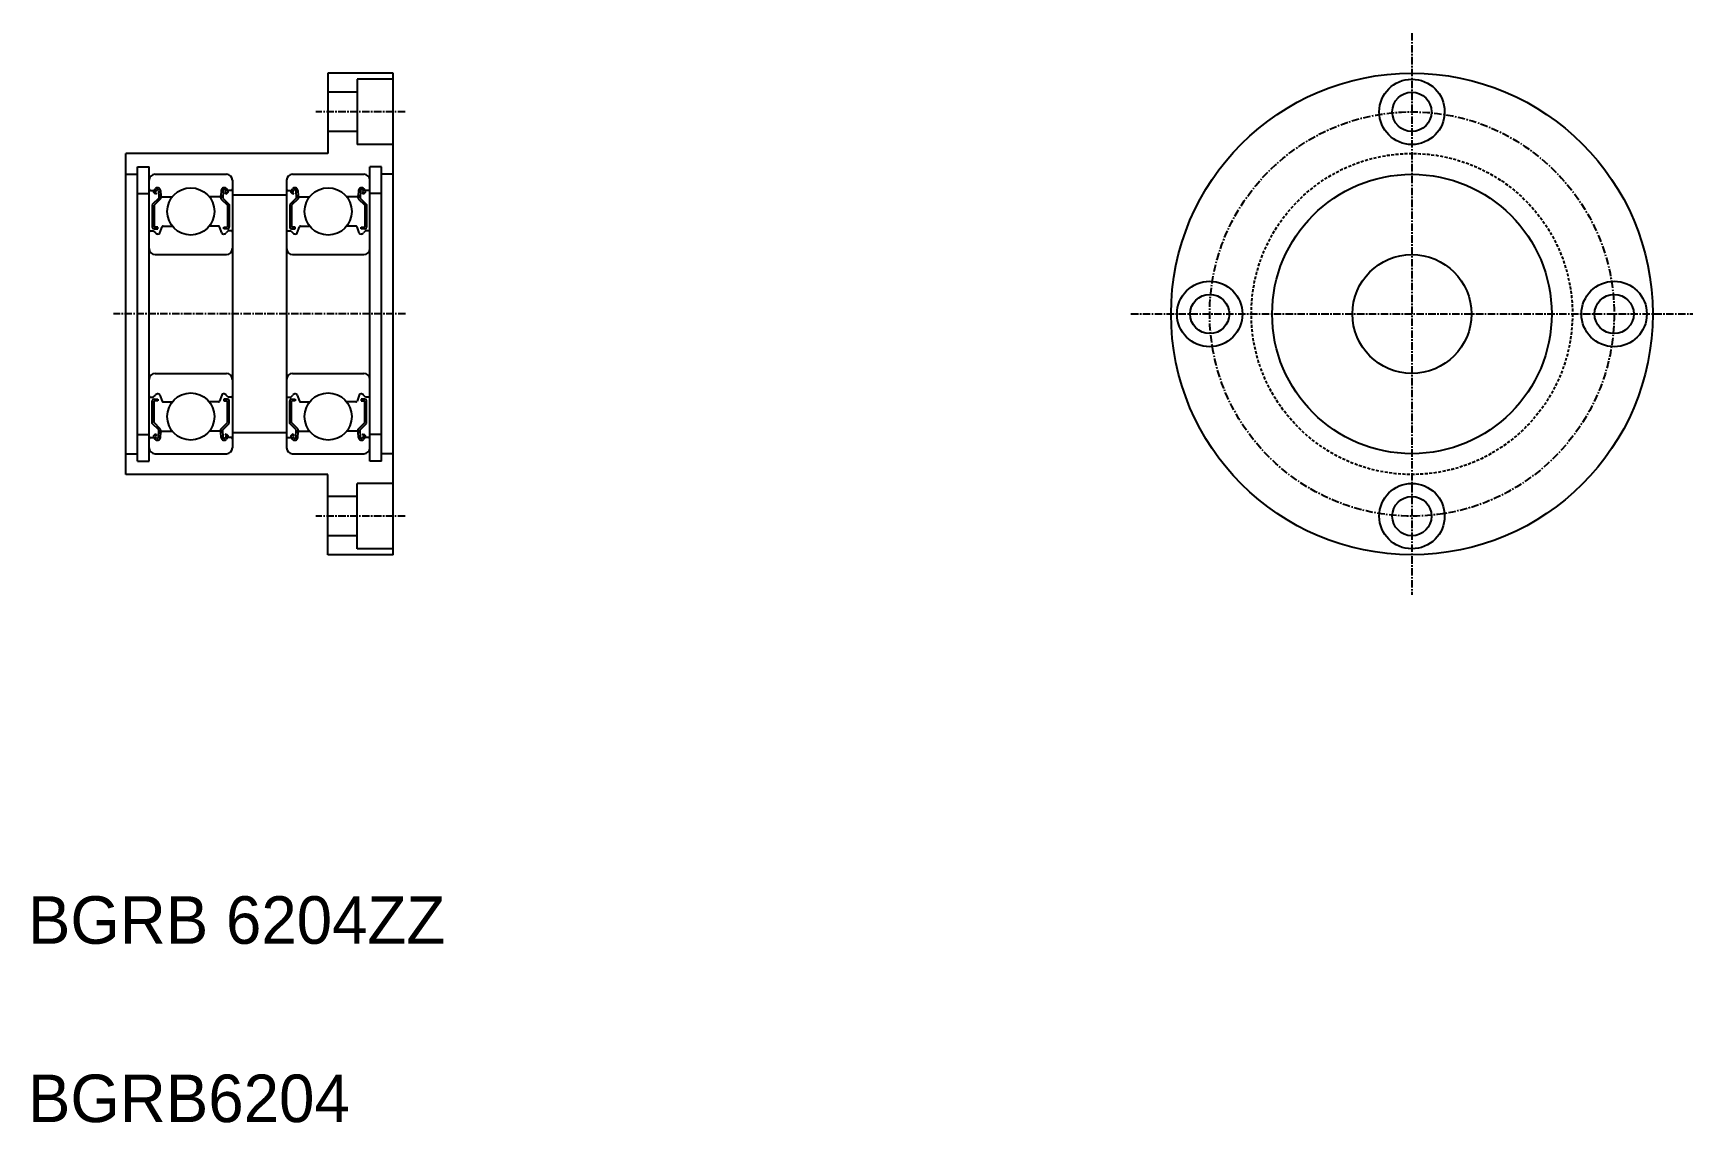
# Model space of a CAD drawing. Extents: x 218 to 497, y 82 to 265.
import ezdxf

# ---------------------------------------------------------------- set-up
doc = ezdxf.new("R2010")
doc.units = 0
doc.linetypes.add('CENTER', pattern=[2, 1.25, -0.25, 0.25, -0.25])
doc.linetypes.add('DASHED', pattern=[0.75, 0.5, -0.25])
doc.layers.get('0').update_dxf_attribs({"linetype": 'CONTINUOUS'})
doc.layers.add('CENTER', color=1, linetype='CENTER')

msp = doc.modelspace()

# ---------------------------------------------------------------- linework, layer by layer
at = {"color": 7, "linetype": 'CONTINUOUS'}
for p, q in [((267.25, 258.75), (267.25, 245.25)), ((278.25, 258.75), (267.25, 258.75)), ((272.15, 257.75), (272.15, 246.75)), ((278.25, 257.75), (272.15, 257.75)), ((272.75, 258.75), (272.75, 258.75)), ((275.5, 258.75), (275.5, 258.75)), ((278.25, 177.75), (278.25, 258.75)), ((272.15, 255.55), (267.25, 255.55)), ((272.15, 248.95), (267.25, 248.95)), ((278.25, 246.75), (272.15, 246.75)), ((233.25, 191.25), (233.25, 245.25)), ((267.25, 245.25), (233.25, 245.25)), ((235.25, 193.5), (235.25, 243)), ((235.25, 243), (237.2, 243)), ((237.2, 193.5), (237.2, 243)), ((274.3, 193.5), (274.3, 243)), ((276.25, 243), (274.3, 243)), ((276.25, 193.5), (276.25, 243)), ((233.25, 241.75), (235.25, 241.75)), ((238.2, 241.75), (250.2, 241.75)), ((251.2, 240.75), (251.2, 195.75)), ((260.3, 240.75), (260.3, 195.75)), ((261.3, 241.75), (273.3, 241.75)), ((278.25, 241.75), (276.25, 241.75)), ((235.25, 238.5), (237.2, 238.5)), ((237.4, 239.05), (237.98, 239.05)), ((238.83, 237.75), (237.73, 236.65)), ((237.98, 239.05), (238.2, 239.31)), ((238.25, 238.43), (238.02, 238.63)), ((239.13, 237.63), (238.03, 236.53)), ((238.21, 238.86), (238.43, 239.11)), ((238.44, 238.66), (238.21, 238.86)), ((238.25, 238.43), (238.44, 238.66)), ((238.78, 238.99), (238.83, 237.75)), ((239.08, 239.03), (239.16, 238.13)), ((239.13, 238.48), (239.13, 237.63)), ((239.36, 237.95), (241.08, 237.95)), ((249.04, 237.95), (247.33, 237.95)), ((249.32, 239.03), (249.24, 238.13)), ((249.27, 238.48), (249.27, 237.63)), ((249.27, 237.63), (250.37, 236.53)), ((249.62, 238.99), (249.57, 237.75)), ((249.57, 237.75), (250.67, 236.65)), ((249.96, 238.66), (250.19, 238.86)), ((250.16, 238.43), (249.96, 238.66)), ((250.19, 238.86), (249.98, 239.11)), ((250.16, 238.43), (250.39, 238.63)), ((250.42, 239.05), (250.2, 239.31)), ((251, 239.05), (250.42, 239.05)), ((260.3, 238.25), (251.2, 238.25)), ((260.3, 238.25), (258.3, 238.25)), ((260.5, 239.05), (261.08, 239.05)), ((261.93, 237.75), (260.83, 236.65)), ((261.08, 239.05), (261.3, 239.31)), ((261.35, 238.43), (261.12, 238.63)), ((262.23, 237.63), (261.13, 236.53)), ((261.31, 238.86), (261.53, 239.11)), ((261.54, 238.66), (261.31, 238.86)), ((261.35, 238.43), (261.54, 238.66)), ((261.88, 238.99), (261.93, 237.75)), ((262.18, 239.03), (262.26, 238.13)), ((262.23, 238.48), (262.23, 237.63)), ((262.46, 237.95), (264.18, 237.95)), ((272.14, 237.95), (270.43, 237.95)), ((272.42, 239.03), (272.34, 238.13)), ((272.37, 238.48), (272.37, 237.63)), ((272.37, 237.63), (273.47, 236.53)), ((272.72, 238.99), (272.67, 237.75)), ((272.67, 237.75), (273.77, 236.65)), ((273.06, 238.66), (273.29, 238.86)), ((273.26, 238.43), (273.06, 238.66)), ((273.29, 238.86), (273.08, 239.11)), ((273.26, 238.43), (273.49, 238.63)), ((273.52, 239.05), (273.3, 239.31)), ((274.1, 239.05), (273.52, 239.05)), ((276.25, 238.5), (274.3, 238.5)), ((237.73, 236.65), (237.73, 232.85)), ((238.03, 236.53), (238.03, 232.85)), ((250.37, 236.53), (250.37, 232.85)), ((250.67, 236.65), (250.67, 232.85)), ((260.83, 236.65), (260.83, 232.85)), ((261.13, 236.53), (261.13, 232.85)), ((273.47, 236.53), (273.47, 232.85)), ((273.77, 236.65), (273.77, 232.85)), ((237.4, 232.25), (237.9, 232.25)), ((237.9, 232.25), (238.28, 231.88)), ((238.65, 232.85), (238.03, 232.85)), ((238.03, 232.55), (238.65, 232.55)), ((238.65, 232.55), (238.65, 232.85)), ((238.99, 231.9), (239.36, 232.92)), ((239.54, 233.05), (241.08, 233.05)), ((248.86, 233.05), (247.33, 233.05)), ((249.42, 231.9), (249.05, 232.92)), ((249.75, 232.55), (249.75, 232.85)), ((249.75, 232.85), (250.37, 232.85)), ((250.37, 232.55), (249.75, 232.55)), ((250.5, 232.25), (250.13, 231.88)), ((251, 232.25), (250.5, 232.25)), ((260.5, 232.25), (261, 232.25)), ((261, 232.25), (261.38, 231.88)), ((261.75, 232.85), (261.13, 232.85)), ((261.13, 232.55), (261.75, 232.55)), ((261.75, 232.55), (261.75, 232.85)), ((262.09, 231.9), (262.46, 232.92)), ((262.64, 233.05), (264.18, 233.05)), ((271.96, 233.05), (270.43, 233.05)), ((272.52, 231.9), (272.15, 232.92)), ((272.85, 232.85), (273.47, 232.85)), ((272.85, 232.55), (272.85, 232.85)), ((273.47, 232.55), (272.85, 232.55)), ((273.6, 232.25), (273.23, 231.88)), ((274.1, 232.25), (273.6, 232.25)), ((238.2, 228.25), (250.2, 228.25)), ((261.3, 228.25), (273.3, 228.25)), ((238.2, 208.25), (250.2, 208.25)), ((261.3, 208.25), (273.3, 208.25)), ((237.4, 204.25), (237.9, 204.25)), ((237.9, 204.25), (238.28, 204.62)), ((238.03, 203.95), (238.65, 203.95)), ((238.65, 203.95), (238.65, 203.65)), ((238.99, 204.6), (239.36, 203.58)), ((249.42, 204.6), (249.05, 203.58)), ((250.37, 203.95), (249.75, 203.95)), ((249.75, 203.95), (249.75, 203.65)), ((250.5, 204.25), (250.13, 204.62)), ((251, 204.25), (250.5, 204.25)), ((260.5, 204.25), (261, 204.25)), ((261, 204.25), (261.38, 204.62)), ((261.13, 203.95), (261.75, 203.95)), ((261.75, 203.95), (261.75, 203.65)), ((262.09, 204.6), (262.46, 203.58)), ((272.52, 204.6), (272.15, 203.58)), ((272.85, 203.95), (272.85, 203.65)), ((273.47, 203.95), (272.85, 203.95)), ((273.6, 204.25), (273.23, 204.62)), ((274.1, 204.25), (273.6, 204.25)), ((237.73, 199.85), (237.73, 203.65)), ((238.03, 199.97), (238.03, 203.65)), ((238.65, 203.65), (238.03, 203.65)), ((239.54, 203.45), (241.08, 203.45)), ((248.86, 203.45), (247.33, 203.45)), ((249.75, 203.65), (250.37, 203.65)), ((250.37, 199.97), (250.37, 203.65)), ((250.67, 199.85), (250.67, 203.65)), ((260.83, 199.85), (260.83, 203.65)), ((261.13, 199.97), (261.13, 203.65)), ((261.75, 203.65), (261.13, 203.65)), ((262.64, 203.45), (264.18, 203.45)), ((271.96, 203.45), (270.43, 203.45)), ((272.85, 203.65), (273.47, 203.65)), ((273.47, 199.97), (273.47, 203.65)), ((273.77, 199.85), (273.77, 203.65)), ((238.83, 198.75), (237.73, 199.85)), ((239.13, 198.87), (238.03, 199.97)), ((238.78, 197.51), (238.83, 198.75)), ((239.08, 197.47), (239.16, 198.37)), ((239.13, 198.02), (239.13, 198.87)), ((239.36, 198.55), (241.08, 198.55)), ((249.04, 198.55), (247.33, 198.55)), ((249.32, 197.47), (249.24, 198.37)), ((249.27, 198.87), (250.37, 199.97)), ((249.27, 198.02), (249.27, 198.87)), ((249.57, 198.75), (250.67, 199.85)), ((249.62, 197.51), (249.57, 198.75)), ((260.3, 198.25), (251.2, 198.25)), ((260.3, 198.25), (258.3, 198.25)), ((261.93, 198.75), (260.83, 199.85)), ((262.23, 198.87), (261.13, 199.97)), ((261.88, 197.51), (261.93, 198.75)), ((262.18, 197.47), (262.26, 198.37)), ((262.23, 198.02), (262.23, 198.87)), ((262.46, 198.55), (264.18, 198.55)), ((272.14, 198.55), (270.43, 198.55)), ((272.42, 197.47), (272.34, 198.37)), ((272.37, 198.87), (273.47, 199.97)), ((272.37, 198.02), (272.37, 198.87)), ((272.67, 198.75), (273.77, 199.85)), ((272.72, 197.51), (272.67, 198.75)), ((235.25, 198), (237.2, 198)), ((237.4, 197.45), (237.98, 197.45)), ((237.98, 197.45), (238.2, 197.19)), ((238.25, 198.07), (238.02, 197.87)), ((238.44, 197.84), (238.21, 197.64)), ((238.21, 197.64), (238.43, 197.39)), ((238.25, 198.07), (238.44, 197.84)), ((250.16, 198.07), (249.96, 197.84)), ((249.96, 197.84), (250.19, 197.64)), ((250.19, 197.64), (249.98, 197.39)), ((250.16, 198.07), (250.39, 197.87)), ((250.42, 197.45), (250.2, 197.19)), ((251, 197.45), (250.42, 197.45)), ((260.5, 197.45), (261.08, 197.45)), ((261.08, 197.45), (261.3, 197.19)), ((261.35, 198.07), (261.12, 197.87)), ((261.54, 197.84), (261.31, 197.64)), ((261.31, 197.64), (261.53, 197.39)), ((261.35, 198.07), (261.54, 197.84)), ((273.26, 198.07), (273.06, 197.84)), ((273.06, 197.84), (273.29, 197.64)), ((273.29, 197.64), (273.08, 197.39)), ((273.26, 198.07), (273.49, 197.87)), ((273.52, 197.45), (273.3, 197.19)), ((274.1, 197.45), (273.52, 197.45)), ((276.25, 198), (274.3, 198)), ((233.25, 194.75), (235.25, 194.75)), ((235.25, 193.5), (237.2, 193.5)), ((238.2, 194.75), (250.2, 194.75)), ((241.5, 194.75), (241.5, 194.75)), ((244.2, 194.75), (244.2, 194.75)), ((261.3, 194.75), (273.3, 194.75)), ((264.6, 194.75), (264.6, 194.75)), ((267.3, 194.75), (267.3, 194.75)), ((276.25, 193.5), (274.3, 193.5)), ((278.25, 194.75), (276.25, 194.75)), ((278.25, 194.75), (276.25, 194.75)), ((267.25, 191.25), (233.25, 191.25)), ((267.25, 177.75), (267.25, 191.25)), ((272.15, 187.55), (267.25, 187.55)), ((272.15, 178.75), (272.15, 189.75)), ((278.25, 189.75), (272.15, 189.75)), ((272.15, 180.95), (267.25, 180.95)), ((278.25, 178.75), (272.15, 178.75)), ((278.25, 177.75), (267.25, 177.75))]:
    msp.add_line(p, q, dxfattribs=at)
for centre, radius in [((449.53, 218.25), 40.5), ((449.53, 252.25), 5.5), ((449.53, 252.25), 3.3), ((449.53, 218.25), 23.5), ((244.2, 235.5), 3.97), ((267.3, 235.5), 3.97), ((449.53, 218.25), 10), ((415.53, 218.25), 5.5), ((483.53, 218.25), 5.5), ((415.53, 218.25), 3.3), ((483.53, 218.25), 3.3), ((244.2, 201), 3.97), ((267.3, 201), 3.97), ((449.53, 184.25), 5.5), ((449.53, 184.25), 3.3)]:
    msp.add_circle(centre, radius, dxfattribs=at)
at = {"color": 3, "linetype": 'DASHED'}
msp.add_circle((449.53, 218.25), 27, dxfattribs=at)
at = {"color": 7, "linetype": 'CONTINUOUS'}
for centre, radius, start, end in [((238.2, 240.75), 1, 90, 180), ((250.2, 240.75), 1, 0, 90), ((261.3, 240.75), 1, 90, 180), ((273.3, 240.75), 1, 0, 90), ((237.4, 239.25), 0.2, 180, 270), ((238.21, 238.86), 0.3, 139.9098, 229.9963), ((238.59, 238.99), 0.5, 4.987, 139.9098), ((238.58, 238.99), 0.2, 2.3754, 139.9922), ((239.36, 238.15), 0.2, 184.987, 270), ((249.04, 238.15), 0.2, 270, 355.013), ((249.82, 238.99), 0.5, 40.0902, 175.013), ((249.82, 238.99), 0.2, 40.0078, 177.6246), ((250.19, 238.86), 0.3, 310.0037, 40.0902), ((251, 239.25), 0.2, 270, 0), ((260.5, 239.25), 0.2, 180, 270), ((261.31, 238.86), 0.3, 139.9098, 229.9963), ((261.69, 238.99), 0.5, 4.987, 139.9098), ((261.68, 238.99), 0.2, 2.3754, 139.9922), ((262.46, 238.15), 0.2, 184.987, 270), ((272.14, 238.15), 0.2, 270, 355.013), ((272.92, 238.99), 0.5, 40.0902, 175.013), ((272.92, 238.99), 0.2, 40.0078, 177.6246), ((273.29, 238.86), 0.3, 310.0037, 40.0902), ((274.1, 239.25), 0.2, 270, 0), ((237.4, 232.05), 0.2, 90, 180), ((238.03, 232.85), 0.3, 180, 270), ((238.7, 232.3), 0.6, 225, 272.8048), ((238.7, 232), 0.3, 265.5374, 340.0299), ((239.54, 232.85), 0.2, 90, 160.0299), ((248.86, 232.85), 0.2, 19.9701, 90), ((249.7, 232), 0.3, 199.9701, 274.4626), ((249.71, 232.3), 0.6, 267.1952, 315), ((250.37, 232.85), 0.3, 270, 0), ((251, 232.05), 0.2, 0, 90), ((260.5, 232.05), 0.2, 90, 180), ((261.13, 232.85), 0.3, 180, 270), ((261.8, 232.3), 0.6, 225, 272.8048), ((261.8, 232), 0.3, 265.5374, 340.0299), ((262.64, 232.85), 0.2, 90, 160.0299), ((271.96, 232.85), 0.2, 19.9701, 90), ((272.8, 232), 0.3, 199.9701, 274.4626), ((272.81, 232.3), 0.6, 267.1952, 315), ((273.47, 232.85), 0.3, 270, 0), ((274.1, 232.05), 0.2, 0, 90), ((238.2, 229.25), 1, 180, 270), ((250.2, 229.25), 1, 270, 0), ((261.3, 229.25), 1, 180, 270), ((273.3, 229.25), 1, 270, 0), ((238.2, 207.25), 1, 90, 180), ((250.2, 207.25), 1, 0, 90), ((261.3, 207.25), 1, 90, 180), ((273.3, 207.25), 1, 0, 90), ((237.4, 204.45), 0.2, 180, 270), ((238.03, 203.65), 0.3, 90, 180), ((238.7, 204.2), 0.6, 87.1952, 135), ((238.7, 204.5), 0.3, 19.9701, 94.4626), ((249.7, 204.5), 0.3, 85.5374, 160.0299), ((249.71, 204.2), 0.6, 45, 92.8048), ((250.37, 203.65), 0.3, 0, 90), ((251, 204.45), 0.2, 270, 0), ((260.5, 204.45), 0.2, 180, 270), ((261.13, 203.65), 0.3, 90, 180), ((261.8, 204.2), 0.6, 87.1952, 135), ((261.8, 204.5), 0.3, 19.9701, 94.4626), ((272.8, 204.5), 0.3, 85.5374, 160.0299), ((272.81, 204.2), 0.6, 45, 92.8048), ((273.47, 203.65), 0.3, 0, 90), ((274.1, 204.45), 0.2, 270, 0), ((239.54, 203.65), 0.2, 199.9701, 270), ((248.86, 203.65), 0.2, 270, 340.0299), ((262.64, 203.65), 0.2, 199.9701, 270), ((271.96, 203.65), 0.2, 270, 340.0299), ((239.36, 198.35), 0.2, 90, 175.013), ((249.04, 198.35), 0.2, 4.987, 90), ((262.46, 198.35), 0.2, 90, 175.013), ((272.14, 198.35), 0.2, 4.987, 90), ((237.4, 197.25), 0.2, 90, 180), ((238.2, 195.75), 1, 180, 270), ((238.21, 197.64), 0.3, 130.0037, 220.0902), ((238.59, 197.51), 0.5, 220.0902, 355.013), ((238.58, 197.52), 0.2, 220.0078, 357.6246), ((249.82, 197.51), 0.5, 184.987, 319.9098), ((249.82, 197.52), 0.2, 182.3754, 319.9922), ((250.2, 195.75), 1, 270, 0), ((250.19, 197.64), 0.3, 319.9098, 49.9963), ((251, 197.25), 0.2, 0, 90), ((260.5, 197.25), 0.2, 90, 180), ((261.3, 195.75), 1, 180, 270), ((261.31, 197.64), 0.3, 130.0037, 220.0902), ((261.69, 197.51), 0.5, 220.0902, 355.013), ((261.68, 197.52), 0.2, 220.0078, 357.6246), ((272.92, 197.51), 0.5, 184.987, 319.9098), ((272.92, 197.52), 0.2, 182.3754, 319.9922), ((273.3, 195.75), 1, 270, 0), ((273.29, 197.64), 0.3, 319.9098, 49.9963), ((274.1, 197.25), 0.2, 0, 90)]:
    msp.add_arc(centre, radius, start, end, dxfattribs=at)
at = {"layer": 'CENTER', "color": 1, "linetype": 'CENTER'}
for p, q in [((449.53, 265.49), (449.53, 171.02)), ((280.25, 252.25), (265.25, 252.25)), ((280.3, 218.25), (231.2, 218.25)), ((402.29, 218.25), (496.76, 218.25)), ((280.25, 184.25), (265.25, 184.25))]:
    msp.add_line(p, q, dxfattribs=at)
msp.add_circle((449.53, 218.25), 34, dxfattribs=at)

# ---------------------------------------------------------------- texts
at = {"color": 7, "linetype": 'CONTINUOUS'}
for s, p in [('BGRB 6204ZZ', (216.82, 112.31)), ('BGRB6204', (216.82, 82.31))]:
    msp.add_text(s, height=8, dxfattribs=at).set_placement(p)

doc.saveas('drawing.dxf')
